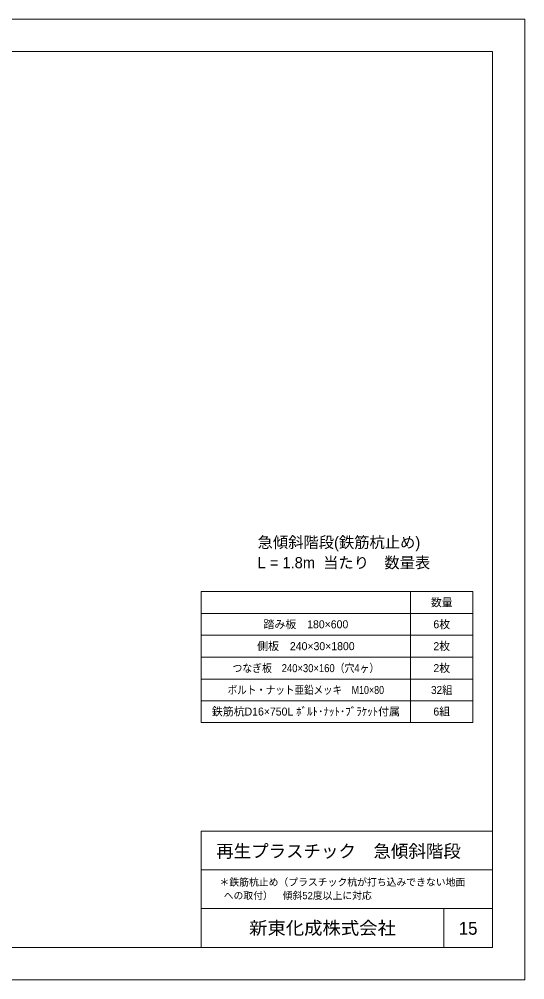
# Model space of a CAD drawing. Units: millimetres at full size, sheet at 1:20; details may follow other scales. Extents: x 0 to 8400, y 0 to 5940.
# Drawn here: x 5276 to 8400, y 0 to 5940 of the extents above; entities that cross this region are included whole.
import ezdxf
from ezdxf.enums import TextEntityAlignment as Align

# ---------------------------------------------------------------- set-up
doc = ezdxf.new("R2010")
doc.units = ezdxf.units.MM
doc.header["$LTSCALE"] = 20
for name, color, linetype, lineweight in [('図面枠-A3', 7, 'Continuous', 20), ('文字', 7, 'Continuous', 13), ('表', 7, 'Continuous', 15)]:
    doc.layers.add(name, color=color, linetype=linetype, lineweight=lineweight)
doc.styles.add('ＭＳ Ｐゴシック', font='')
doc.styles.get('ＭＳ Ｐゴシック').set_extended_font_data('MS PGothic')

msp = doc.modelspace()

# ---------------------------------------------------------------- linework, layer by layer
at = {"layer": '図面枠-A3'}
for p, q in [((6400, 920), (6400, 200)), ((6400, 920), (8200, 920)), ((6400, 680), (8200, 680)), ((6400, 440), (8200, 440)), ((7900, 200), (7900, 440))]:
    msp.add_line(p, q, dxfattribs=at)
msp.add_lwpolyline([(200, 200), (8200, 200), (8200, 5740), (200, 5740)], close=True, dxfattribs=at)
at = {"layer": '文字'}
msp.add_lwpolyline([(0.04, 0.03), (0.04, 5939.97), (8399.96, 5939.97), (8399.96, 0.03)], close=True, dxfattribs=at)
at = {"layer": '表'}
for p, q in [((6400, 2401.2), (8079.37, 2401.2)), ((6400, 2401.2), (6400, 1591.89)), ((7694.77, 2401.2), (7694.77, 1591.89)), ((8079.37, 2401.2), (8079.37, 1591.89)), ((6400, 2265.94), (8079.37, 2265.94)), ((6400, 2130.68), (8079.37, 2130.68)), ((6400, 1995.42), (8079.37, 1995.42)), ((6400, 1858.77), (8079.37, 1858.77)), ((6400, 1725.33), (8079.37, 1725.33)), ((6400, 1591.89), (8079.37, 1591.89))]:
    msp.add_line(p, q, dxfattribs=at)

# ---------------------------------------------------------------- texts
at = {"layer": '図面枠-A3', "style": 'ＭＳ Ｐゴシック', "width": 1.05}
msp.add_text('新東化成株式会社', height=79.18, dxfattribs=at).set_placement((7150, 320), align=Align.MIDDLE_CENTER)
at = {"layer": '図面枠-A3', "style": 'ＭＳ Ｐゴシック'}
msp.add_text('15', height=79.18, dxfattribs=at).set_placement((8050, 318.3), align=Align.MIDDLE_CENTER)
at = {"layer": '文字', "style": 'ＭＳ Ｐゴシック'}
for s, height, p in [('急傾斜階段(鉄筋杭止め)', 69.28, (6748.81, 2649.82)), ('L = 1.8m  当たり\u3000数量表', 69.28, (6748.81, 2524.05)), ('＊鉄筋杭止め（プラスチック杭が打ち込みできない地面', 44.54, (6513.45, 568.03)), ('への取付）\u3000傾斜52度以上に対応 ', 44.54, (6539.47, 485.11))]:
    msp.add_text(s, height=height, dxfattribs=at).set_placement(p, align=Align.BOTTOM_LEFT)
msp.add_text('再生プラスチック\u3000急傾斜階段', height=79.18, dxfattribs=at).set_placement((7248.8, 795.61), align=Align.MIDDLE_CENTER)
at = {"layer": '表', "style": 'ＭＳ Ｐゴシック'}
for s, height, p in [('数量', 48.88, (7887.07, 2333.57)), ('踏み板\u3000180×600', 49.49, (7047.38, 2198.31)), ('6枚', 49.49, (7887.07, 2198.31)), ('側板\u3000240×30×1800', 49.49, (7047.38, 2063.05)), ('2枚', 49.49, (7887.07, 2063.05)), ('2枚', 49.49, (7887.07, 1927.09)), ('鉄筋杭D16×750L ﾎﾞﾙﾄ･ﾅｯﾄ･ﾌﾞﾗｹｯﾄ付属', 49.49, (7047.38, 1658.61)), ('6組', 49.49, (7887.07, 1658.61))]:
    msp.add_text(s, height=height, dxfattribs=at).set_placement(p, align=Align.MIDDLE_CENTER)
for s, width, p in [('つなぎ板\u3000240×30×160（穴4ヶ）', 0.9, (7047.38, 1927.09)), ('ボルト・ナット亜鉛メッキ\u3000M10×80', 0.85, (7047.38, 1792.05)), ('32組', 0.95, (7887.07, 1792.05))]:
    msp.add_text(s, height=49.49, dxfattribs=dict(at, width=width)).set_placement(p, align=Align.MIDDLE_CENTER)

doc.saveas('drawing.dxf')
